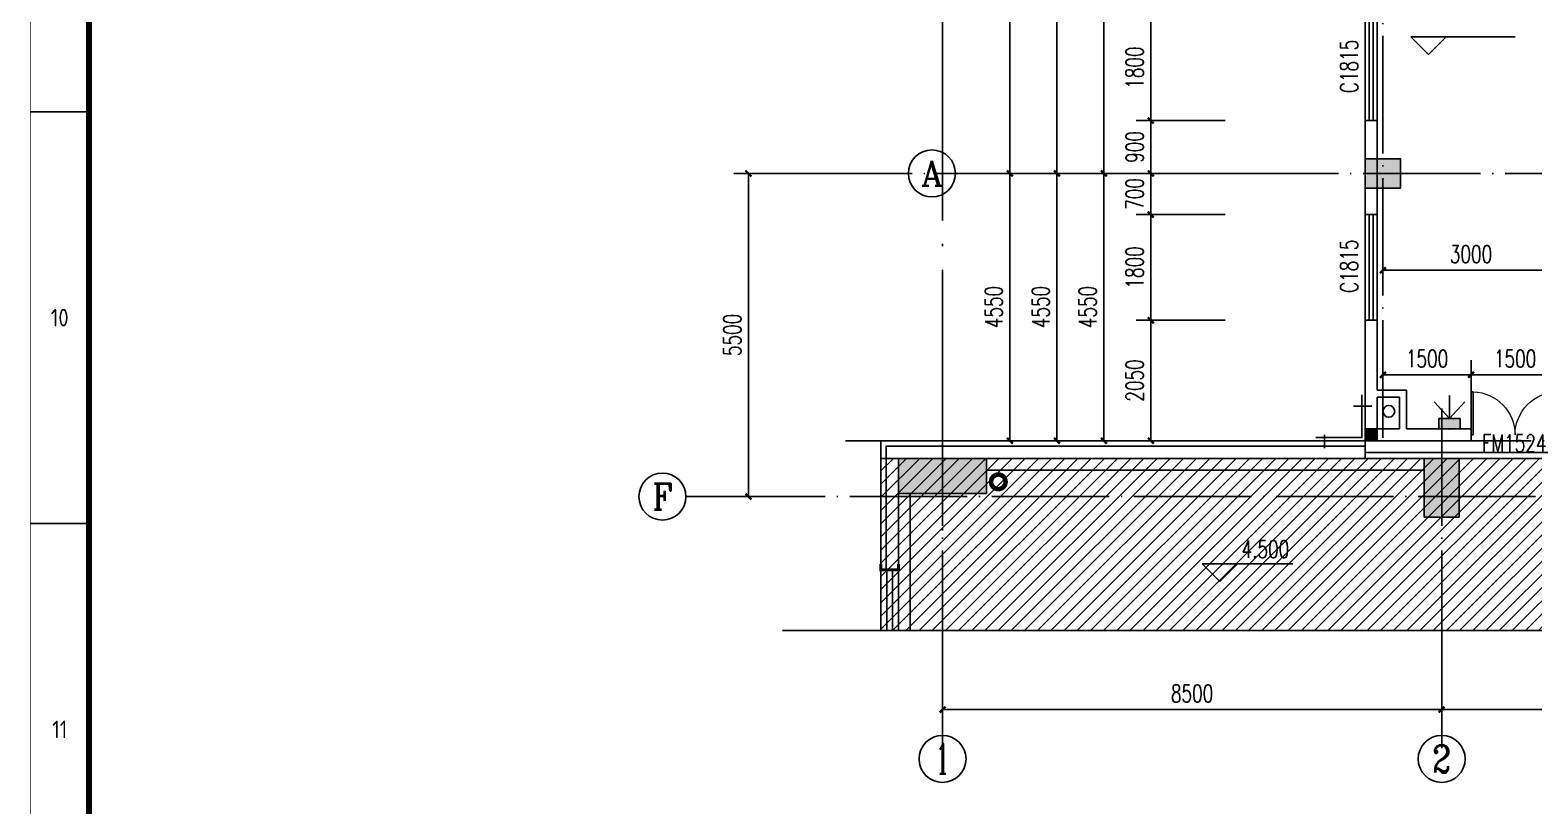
# Model space of a CAD drawing. Extents: x -93062 to 326984, y -142534 to 91021.
# Drawn here: x 2830 to 28439, y 16106 to 29312 of the extents above; entities that cross this region are included whole.
import ezdxf
from ezdxf.enums import TextEntityAlignment as Align

# ---------------------------------------------------------------- set-up
doc = ezdxf.new("R2010")
doc.units = 0
doc.header["$LTSCALE"] = 1000
doc.header["$MEASUREMENT"] = 0
doc.linetypes.add('DOTE', pattern=[2.42, 2, -0.2, 0.02, -0.2])
doc.layers.get('0').update_dxf_attribs({"color": 8})
doc.layers.get('Defpoints').update_dxf_attribs({"color": 8})
for name, color, linetype in [('-人员定位', 6, 'Continuous'), ('AXIS', 8, 'Continuous'), ('AXIS_TEXT', 8, 'Continuous'), ('COLUMN', 8, 'Continuous'), ('DIM_ELEV', 8, 'Continuous'), ('DIM_SYMB', 8, 'Continuous'), ('DOTE', 8, 'DOTE'), ('GROUND', 8, 'Continuous'), ('LATRINE', 8, 'Continuous'), ('PROFILED STEEL SHEET', 8, 'Continuous'), ('PUB_DIM', 8, 'Continuous'), ('PUB_HATCH', 8, 'Continuous'), ('PUB_TEXT', 8, 'Continuous'), ('STAIR', 8, 'Continuous'), ('WALL', 8, 'Continuous'), ('WALL-PARAPET', 8, 'Continuous'), ('WINDOW', 8, 'Continuous'), ('WINDOW_TEXT', 8, 'Continuous')]:
    doc.layers.add(name, color=color, linetype=linetype)
doc.styles.add('_TCH_AXIS', font='COMPLEX', dxfattribs={"bigfont": 'GBCBIG'})
doc.styles.add('_TCH_DIM', font='SIMPLEX', dxfattribs={"bigfont": 'GBCBIG'})
doc.styles.add('_TCH_DIM_T3', font='SIMPLEX', dxfattribs={"width": 0.705882, "bigfont": 'GBCBIG'})
doc.styles.add('_TCH_WINDOW', font='SIMPLEX', dxfattribs={"bigfont": 'GBCBIG'})
doc.styles.add('COMPLEX', font='COMPLEX')
doc.styles.get("Standard").update_dxf_attribs({"font": 'gbenor.shx', "bigfont": 'gbcbig.shx'})
doc.styles.add('TK', font='GEDITXT.SHX', dxfattribs={"width": 0.85, "height": 3.5, "bigfont": 'DXT.SHX'})
doc.dimstyles.new('_TCH_ARCH&&100', dxfattribs={"dimtxt": 297.5, "dimasz": 100, "dimexe": 250, "dimexo": 300, "dimgap": 126.25, "dimtad": 1, "dimdec": 0, "dimzin": 0, "dimdsep": 46, "dimtxsty": '_TCH_DIM_T3', "dimblk": 'ARCHTICK', "dimcen": 0.09, "dimazin": 2, "dimtfac": 1, "dimtdec": 0, "dimtix": 1, "dimtmove": 2, "dimatfit": 3, "dimfxl": 1, "dimtolj": 1, "dimtzin": 0, "dimarcsym": 0})

# ---------------------------------------------------------------- blocks, each defined once
blk = doc.blocks.new('_FZH')
blk.add_lwpolyline([(-0.5, -0.5), (0.5, -0.5), (0.5, 0.5), (-0.5, 0.5)], close=True)
at = {"layer": 'PUB_HATCH'}
blk.add_solid([(-0.5, -0.5), (0.5, -0.5), (-0.5, 0.5), (0.5, 0.5)], dxfattribs=at)
blk = doc.blocks.new('DSADa')
at = {"layer": 'COLUMN', "xscale": 600.0000000000146, "yscale": 500, "zscale": 500}
blk.add_blockref('_FZH', (0, -54500), dxfattribs=at)
blk = doc.blocks.new('GEDI_WK_A1_V')
at = {"color": 3}
for p, q in [((0, 210.25), (10, 210.25)), ((0, 140.17), (10, 140.17))]:
    blk.add_line(p, q, dxfattribs=at)
for points, const_width in [([(0, 841), (0, 0), (594, 0), (594, 841)], 0.1), ([(10, 816), (10, 10), (584, 10), (584, 816)], 1)]:
    blk.add_lwpolyline(points, close=True, dxfattribs=dict(at, const_width=const_width))
for s, p in [('10', (5, 175.21)), ('11', (5, 105.12))]:
    blk.add_text(s, height=3, dxfattribs=at).set_placement(p, align=Align.MIDDLE)
blk = doc.blocks.new('A$C711966D6')
blk.add_blockref('GEDI_WK_A1_V', (0, 0))
at = {"style": 'TK', "width": 0.85}
for tag, height, p in [('PROJECTNAME', 4.75, (529, 44)), ('PHASE', 4, (571, 44)), ('DRAWINGNAME', 4.75, (539, 31))]:
    blk.add_attdef(tag, text='', height=height, dxfattribs=at).set_placement(p, align=Align.MIDDLE_CENTER)
for tag, p, height in [('APPROVE', (416, 32.75), 3.5), ('DESIGN', (461, 32.75), 3.5), ('REVIEW1', (416, 25.75), 3.5), ('DRAW', (461, 25.75), 3.5), ('REVIEW2', (416, 18.75), 3.5), ('PROPORTION', (461, 18.75), 3.5), ('DRAWINGNUMBER', (511, 18.5), 4), ('CHECK', (416, 11.75), 3.5), ('DATE', (461, 11.75), 3.5), ('VERSION', (577, 11.75), 3.5)]:
    blk.add_attdef(tag, p, '', height=height, dxfattribs=at)
blk = doc.blocks.new('是飞洒发时')
at = {"xscale": 100, "yscale": 100, "zscale": 100}
blk.add_blockref('A$C711966D6', (0, 0), dxfattribs=at)
blk = doc.blocks.new('_AXISO')
blk.add_circle((0, 0), 0.5)
at = {"layer": 'AXIS_TEXT', "style": 'COMPLEX', "width": 1.041667}
blk.add_attdef('A', text='', height=0.56, dxfattribs=at).set_placement((-0.25, -0.28), (0.25, -0.28), align=Align.FIT)
blk = doc.blocks.new('_ArchTick')
at = {"color": 0, "linetype": 'ByBlock', "const_width": 0.4}
blk.add_lwpolyline([(-0.5, -0.5), (0.5, 0.5)], dxfattribs=at)
blk = doc.blocks.new('*D1590')
at = {"layer": 'Defpoints', "color": 0, "transparency": 16777216}
for p in [(0, -2876), (8500, -2876), (8500, -3627)]:
    blk.add_point(p, dxfattribs=at)
at = {"layer": 'PUB_DIM', "color": 0, "lineweight": -2, "transparency": 16777216}
for p, q in [((0, -3176), (0, -3877)), ((8500, -3176), (8500, -3877)), ((0, -3627), (8500, -3627))]:
    blk.add_line(p, q, dxfattribs=at)
at = {"layer": 'PUB_DIM', "color": 0, "lineweight": -2, "transparency": 16777216, "xscale": 100, "yscale": 100, "zscale": 100, "rotation": 180}
blk.add_blockref('_ArchTick', (0, -3627), dxfattribs=at)
at = {"layer": 'PUB_DIM', "color": 0, "lineweight": -2, "transparency": 16777216, "xscale": 100, "yscale": 100, "zscale": 100}
blk.add_blockref('_ArchTick', (8500, -3627), dxfattribs=at)
at = {"layer": 'PUB_DIM', "color": 0, "transparency": 16777216, "insert": (4250, -3352), "char_height": 297.5, "attachment_point": 5, "style": '_TCH_DIM_T3'}
blk.add_mtext('\\A1;8500', dxfattribs=at)
blk = doc.blocks.new('*D1591')
at = {"layer": 'Defpoints', "color": 0, "transparency": 16777216}
for p in [(8500, -2876), (19500, -2876), (19500, -3627)]:
    blk.add_point(p, dxfattribs=at)
at = {"layer": 'PUB_DIM', "color": 0, "lineweight": -2, "transparency": 16777216}
for p, q in [((8500, -3176), (8500, -3877)), ((19500, -3176), (19500, -3877)), ((8500, -3627), (19500, -3627))]:
    blk.add_line(p, q, dxfattribs=at)
at = {"layer": 'PUB_DIM', "color": 0, "lineweight": -2, "transparency": 16777216, "xscale": 100, "yscale": 100, "zscale": 100, "rotation": 180}
blk.add_blockref('_ArchTick', (8500, -3627), dxfattribs=at)
at = {"layer": 'PUB_DIM', "color": 0, "lineweight": -2, "transparency": 16777216, "xscale": 100, "yscale": 100, "zscale": 100}
blk.add_blockref('_ArchTick', (19500, -3627), dxfattribs=at)
at = {"layer": 'PUB_DIM', "color": 0, "transparency": 16777216, "insert": (14000, -3352), "char_height": 297.5, "attachment_point": 5, "style": '_TCH_DIM_T3'}
blk.add_mtext('\\A1;11000', dxfattribs=at)
blk = doc.blocks.new('A$C37200EC9')
at = {"layer": 'GROUND'}
for centre in [(100, 13550), (23000, 13550), (100, -4050), (23000, -4050)]:
    blk.add_circle(centre, 100, dxfattribs=at)
blk = doc.blocks.new('*D520')
at = {"layer": 'Defpoints', "color": 0, "transparency": 16777216}
for p in [(15063, 26872), (16271, 26872), (16271, 21372)]:
    blk.add_point(p, dxfattribs=at)
at = {"layer": 'PUB_DIM', "color": 0, "lineweight": -2, "transparency": 16777216}
for p, q in [((15971, 26872), (14813, 26872)), ((15063, 21372), (15063, 26872)), ((15971, 21372), (14813, 21372))]:
    blk.add_line(p, q, dxfattribs=at)
at = {"layer": 'PUB_DIM', "color": 0, "lineweight": -2, "transparency": 16777216, "xscale": 100, "yscale": 100, "zscale": 100}
for p, rotation in [((15063, 26872), 90), ((15063, 21372), 270)]:
    blk.add_blockref('_ArchTick', p, dxfattribs=dict(at, rotation=rotation))
at = {"layer": 'PUB_DIM', "color": 0, "transparency": 16777216, "insert": (14788, 24122), "char_height": 297.5, "attachment_point": 5, "rotation": 90, "style": '_TCH_DIM_T3'}
blk.add_mtext('\\A1;5500', dxfattribs=at)
blk = doc.blocks.new('*D1304')
at = {"layer": 'AXIS', "color": 0, "lineweight": -2, "transparency": 16777216}
for p, q in [((22516, 26872), (19266, 26872)), ((19516, 22322), (19516, 26872)), ((22516, 22322), (19266, 22322))]:
    blk.add_line(p, q, dxfattribs=at)
at = {"layer": 'Defpoints', "color": 0, "transparency": 16777216}
for p in [(19516, 26872), (22816, 26872), (22816, 22322)]:
    blk.add_point(p, dxfattribs=at)
at = {"layer": 'AXIS', "color": 0, "lineweight": -2, "transparency": 16777216, "xscale": 100, "yscale": 100, "zscale": 100}
for p, rotation in [((19516, 26872), 90), ((19516, 22322), 270)]:
    blk.add_blockref('_ArchTick', p, dxfattribs=dict(at, rotation=rotation))
at = {"layer": 'AXIS', "color": 0, "transparency": 16777216, "insert": (19241, 24597), "char_height": 297.5, "attachment_point": 5, "rotation": 90, "style": '_TCH_DIM_T3'}
blk.add_mtext('\\A1;4550', dxfattribs=at)
blk = doc.blocks.new('*D1305')
at = {"layer": 'AXIS', "color": 0, "lineweight": -2, "transparency": 16777216}
for p, q in [((22516, 81372), (19266, 81372)), ((19516, 26872), (19516, 81372)), ((22516, 26872), (19266, 26872))]:
    blk.add_line(p, q, dxfattribs=at)
at = {"layer": 'Defpoints', "color": 0, "transparency": 16777216}
for p in [(19516, 81372), (22816, 81372), (22816, 26872)]:
    blk.add_point(p, dxfattribs=at)
at = {"layer": 'AXIS', "color": 0, "lineweight": -2, "transparency": 16777216, "xscale": 100, "yscale": 100, "zscale": 100}
for p, rotation in [((19516, 81372), 90), ((19516, 26872), 270)]:
    blk.add_blockref('_ArchTick', p, dxfattribs=dict(at, rotation=rotation))
at = {"layer": 'AXIS', "color": 0, "transparency": 16777216, "insert": (19241, 54122), "char_height": 297.5, "attachment_point": 5, "rotation": 90, "style": '_TCH_DIM_T3'}
blk.add_mtext('\\A1;54500', dxfattribs=at)
blk = doc.blocks.new('*D1362')
at = {"layer": 'Defpoints', "color": 0, "transparency": 16777216}
for p in [(27369, 23445), (25868, 22443), (27369, 22443)]:
    blk.add_point(p, dxfattribs=at)
at = {"layer": 'PUB_DIM', "color": 0, "lineweight": -2, "transparency": 16777216}
for p, q in [((25868, 22743), (25868, 23695)), ((27369, 22743), (27369, 23695)), ((25868, 23445), (27369, 23445))]:
    blk.add_line(p, q, dxfattribs=at)
at = {"layer": 'PUB_DIM', "color": 0, "lineweight": -2, "transparency": 16777216, "xscale": 100, "yscale": 100, "zscale": 100, "rotation": 180}
blk.add_blockref('_ArchTick', (25868, 23445), dxfattribs=at)
at = {"layer": 'PUB_DIM', "color": 0, "lineweight": -2, "transparency": 16777216, "xscale": 100, "yscale": 100, "zscale": 100}
blk.add_blockref('_ArchTick', (27369, 23445), dxfattribs=at)
at = {"layer": 'PUB_DIM', "color": 0, "transparency": 16777216, "insert": (26619, 23720), "char_height": 297.5, "attachment_point": 5, "style": '_TCH_DIM_T3'}
blk.add_mtext('\\A1;1500', dxfattribs=at)
blk = doc.blocks.new('*D1363')
at = {"layer": 'Defpoints', "color": 0, "transparency": 16777216}
for p in [(28869, 23445), (27369, 22443), (28869, 22443)]:
    blk.add_point(p, dxfattribs=at)
at = {"layer": 'PUB_DIM', "color": 0, "lineweight": -2, "transparency": 16777216}
for p, q in [((27369, 22743), (27369, 23695)), ((28869, 22743), (28869, 23695)), ((27369, 23445), (28869, 23445))]:
    blk.add_line(p, q, dxfattribs=at)
at = {"layer": 'PUB_DIM', "color": 0, "lineweight": -2, "transparency": 16777216, "xscale": 100, "yscale": 100, "zscale": 100, "rotation": 180}
blk.add_blockref('_ArchTick', (27369, 23445), dxfattribs=at)
at = {"layer": 'PUB_DIM', "color": 0, "lineweight": -2, "transparency": 16777216, "xscale": 100, "yscale": 100, "zscale": 100}
blk.add_blockref('_ArchTick', (28869, 23445), dxfattribs=at)
at = {"layer": 'PUB_DIM', "color": 0, "transparency": 16777216, "insert": (28119, 23720), "char_height": 297.5, "attachment_point": 5, "style": '_TCH_DIM_T3'}
blk.add_mtext('\\A1;1500', dxfattribs=at)
blk = doc.blocks.new('*D1369')
at = {"layer": 'Defpoints', "color": 0, "transparency": 16777216}
for p in [(21916, 24372), (23481, 24372), (23481, 22322)]:
    blk.add_point(p, dxfattribs=at)
at = {"layer": 'PUB_DIM', "color": 0, "lineweight": -2, "transparency": 16777216}
for p, q in [((23181, 24372), (21666, 24372)), ((21916, 22322), (21916, 24372)), ((23181, 22322), (21666, 22322))]:
    blk.add_line(p, q, dxfattribs=at)
at = {"layer": 'PUB_DIM', "color": 0, "lineweight": -2, "transparency": 16777216, "xscale": 100, "yscale": 100, "zscale": 100}
for p, rotation in [((21916, 24372), 90), ((21916, 22322), 270)]:
    blk.add_blockref('_ArchTick', p, dxfattribs=dict(at, rotation=rotation))
at = {"layer": 'PUB_DIM', "color": 0, "transparency": 16777216, "insert": (21641, 23347), "char_height": 297.5, "attachment_point": 5, "rotation": 90, "style": '_TCH_DIM_T3'}
blk.add_mtext('\\A1;2050', dxfattribs=at)
blk = doc.blocks.new('*D1370')
at = {"layer": 'Defpoints', "color": 0, "transparency": 16777216}
for p in [(21916, 26172), (23481, 26172), (23481, 24372)]:
    blk.add_point(p, dxfattribs=at)
at = {"layer": 'PUB_DIM', "color": 0, "lineweight": -2, "transparency": 16777216}
for p, q in [((23181, 26172), (21666, 26172)), ((21916, 24372), (21916, 26172)), ((23181, 24372), (21666, 24372))]:
    blk.add_line(p, q, dxfattribs=at)
at = {"layer": 'PUB_DIM', "color": 0, "lineweight": -2, "transparency": 16777216, "xscale": 100, "yscale": 100, "zscale": 100}
for p, rotation in [((21916, 26172), 90), ((21916, 24372), 270)]:
    blk.add_blockref('_ArchTick', p, dxfattribs=dict(at, rotation=rotation))
at = {"layer": 'PUB_DIM', "color": 0, "transparency": 16777216, "insert": (21641, 25272), "char_height": 297.5, "attachment_point": 5, "rotation": 90, "style": '_TCH_DIM_T3'}
blk.add_mtext('\\A1;1800', dxfattribs=at)
blk = doc.blocks.new('*D1371')
at = {"layer": 'Defpoints', "color": 0, "transparency": 16777216}
for p in [(21916, 26872), (23481, 26872), (23481, 26172)]:
    blk.add_point(p, dxfattribs=at)
at = {"layer": 'PUB_DIM', "color": 0, "lineweight": -2, "transparency": 16777216}
for p, q in [((21916, 26872), (21916, 26972)), ((23181, 26872), (21666, 26872)), ((21916, 26172), (21916, 26872)), ((23181, 26172), (21666, 26172)), ((21916, 26172), (21916, 26072))]:
    blk.add_line(p, q, dxfattribs=at)
at = {"layer": 'PUB_DIM', "color": 0, "lineweight": -2, "transparency": 16777216, "xscale": 100, "yscale": 100, "zscale": 100}
for p, rotation in [((21916, 26872), 270), ((21916, 26172), 90)]:
    blk.add_blockref('_ArchTick', p, dxfattribs=dict(at, rotation=rotation))
at = {"layer": 'PUB_DIM', "color": 0, "transparency": 16777216, "insert": (21641, 26522), "char_height": 297.5, "attachment_point": 5, "rotation": 90, "style": '_TCH_DIM_T3'}
blk.add_mtext('\\A1;700', dxfattribs=at)
blk = doc.blocks.new('*D1372')
at = {"layer": 'Defpoints', "color": 0, "transparency": 16777216}
for p in [(21916, 27772), (23481, 27772), (23481, 26872)]:
    blk.add_point(p, dxfattribs=at)
at = {"layer": 'PUB_DIM', "color": 0, "lineweight": -2, "transparency": 16777216}
for p, q in [((23181, 27772), (21666, 27772)), ((21916, 26872), (21916, 27772)), ((23181, 26872), (21666, 26872))]:
    blk.add_line(p, q, dxfattribs=at)
at = {"layer": 'PUB_DIM', "color": 0, "lineweight": -2, "transparency": 16777216, "xscale": 100, "yscale": 100, "zscale": 100}
for p, rotation in [((21916, 27772), 90), ((21916, 26872), 270)]:
    blk.add_blockref('_ArchTick', p, dxfattribs=dict(at, rotation=rotation))
at = {"layer": 'PUB_DIM', "color": 0, "transparency": 16777216, "insert": (21641, 27322), "char_height": 297.5, "attachment_point": 5, "rotation": 90, "style": '_TCH_DIM_T3'}
blk.add_mtext('\\A1;900', dxfattribs=at)
blk = doc.blocks.new('*D1373')
at = {"layer": 'Defpoints', "color": 0, "transparency": 16777216}
for p in [(21916, 29572), (23481, 29572), (23481, 27772)]:
    blk.add_point(p, dxfattribs=at)
at = {"layer": 'PUB_DIM', "color": 0, "lineweight": -2, "transparency": 16777216}
for p, q in [((23181, 29572), (21666, 29572)), ((21916, 27772), (21916, 29572)), ((23181, 27772), (21666, 27772))]:
    blk.add_line(p, q, dxfattribs=at)
at = {"layer": 'PUB_DIM', "color": 0, "lineweight": -2, "transparency": 16777216, "xscale": 100, "yscale": 100, "zscale": 100}
for p, rotation in [((21916, 29572), 90), ((21916, 27772), 270)]:
    blk.add_blockref('_ArchTick', p, dxfattribs=dict(at, rotation=rotation))
at = {"layer": 'PUB_DIM', "color": 0, "transparency": 16777216, "insert": (21641, 28672), "char_height": 297.5, "attachment_point": 5, "rotation": 90, "style": '_TCH_DIM_T3'}
blk.add_mtext('\\A1;1800', dxfattribs=at)
blk = doc.blocks.new('*D1485')
at = {"layer": 'Defpoints', "color": 0, "transparency": 16777216}
for p in [(25868, 26378), (28868, 26378), (28868, 25223)]:
    blk.add_point(p, dxfattribs=at)
at = {"layer": 'PUB_DIM', "color": 0, "lineweight": -2, "transparency": 16777216}
for p, q in [((25868, 26078), (25868, 24973)), ((28868, 26078), (28868, 24973)), ((25868, 25223), (28868, 25223))]:
    blk.add_line(p, q, dxfattribs=at)
at = {"layer": 'PUB_DIM', "color": 0, "lineweight": -2, "transparency": 16777216, "xscale": 100, "yscale": 100, "zscale": 100, "rotation": 180}
blk.add_blockref('_ArchTick', (25868, 25223), dxfattribs=at)
at = {"layer": 'PUB_DIM', "color": 0, "lineweight": -2, "transparency": 16777216, "xscale": 100, "yscale": 100, "zscale": 100}
blk.add_blockref('_ArchTick', (28868, 25223), dxfattribs=at)
at = {"layer": 'PUB_DIM', "color": 0, "transparency": 16777216, "insert": (27368, 25498), "char_height": 297.5, "attachment_point": 5, "style": '_TCH_DIM_T3'}
blk.add_mtext('\\A1;3000', dxfattribs=at)
blk = doc.blocks.new('*D1511')
at = {"layer": 'AXIS', "color": 0, "lineweight": -2, "transparency": 16777216}
for p, q in [((23181, 26872), (20866, 26872)), ((21116, 22322), (21116, 26872)), ((23181, 22322), (20866, 22322))]:
    blk.add_line(p, q, dxfattribs=at)
at = {"layer": 'Defpoints', "color": 0, "transparency": 16777216}
for p in [(21116, 26872), (23481, 26872), (23481, 22322)]:
    blk.add_point(p, dxfattribs=at)
at = {"layer": 'AXIS', "color": 0, "lineweight": -2, "transparency": 16777216, "xscale": 100, "yscale": 100, "zscale": 100}
for p, rotation in [((21116, 26872), 90), ((21116, 22322), 270)]:
    blk.add_blockref('_ArchTick', p, dxfattribs=dict(at, rotation=rotation))
at = {"layer": 'AXIS', "color": 0, "transparency": 16777216, "insert": (20841, 24597), "char_height": 297.5, "attachment_point": 5, "rotation": 90, "style": '_TCH_DIM_T3'}
blk.add_mtext('\\A1;4550', dxfattribs=at)
blk = doc.blocks.new('*D1512')
at = {"layer": 'AXIS', "color": 0, "lineweight": -2, "transparency": 16777216}
for p, q in [((23181, 33872), (20866, 33872)), ((21116, 26872), (21116, 33872)), ((23181, 26872), (20866, 26872))]:
    blk.add_line(p, q, dxfattribs=at)
at = {"layer": 'Defpoints', "color": 0, "transparency": 16777216}
for p in [(21116, 33872), (23481, 33872), (23481, 26872)]:
    blk.add_point(p, dxfattribs=at)
at = {"layer": 'AXIS', "color": 0, "lineweight": -2, "transparency": 16777216, "xscale": 100, "yscale": 100, "zscale": 100}
for p, rotation in [((21116, 33872), 90), ((21116, 26872), 270)]:
    blk.add_blockref('_ArchTick', p, dxfattribs=dict(at, rotation=rotation))
at = {"layer": 'AXIS', "color": 0, "transparency": 16777216, "insert": (20841, 30372), "char_height": 297.5, "attachment_point": 5, "rotation": 90, "style": '_TCH_DIM_T3'}
blk.add_mtext('\\A1;7000', dxfattribs=at)
blk = doc.blocks.new('*D1523')
at = {"layer": 'AXIS', "color": 0, "lineweight": -2, "transparency": 16777216}
for p, q in [((23316, 26872), (20066, 26872)), ((20316, 22322), (20316, 26872)), ((23316, 22322), (20066, 22322))]:
    blk.add_line(p, q, dxfattribs=at)
at = {"layer": 'Defpoints', "color": 0, "transparency": 16777216}
for p in [(20316, 26872), (23616, 26872), (23616, 22322)]:
    blk.add_point(p, dxfattribs=at)
at = {"layer": 'AXIS', "color": 0, "lineweight": -2, "transparency": 16777216, "xscale": 100, "yscale": 100, "zscale": 100}
for p, rotation in [((20316, 26872), 90), ((20316, 22322), 270)]:
    blk.add_blockref('_ArchTick', p, dxfattribs=dict(at, rotation=rotation))
at = {"layer": 'AXIS', "color": 0, "transparency": 16777216, "insert": (20041, 24597), "char_height": 297.5, "attachment_point": 5, "rotation": 90, "style": '_TCH_DIM_T3'}
blk.add_mtext('\\A1;4550', dxfattribs=at)
blk = doc.blocks.new('*D1524')
at = {"layer": 'AXIS', "color": 0, "lineweight": -2, "transparency": 16777216}
for p, q in [((23316, 33872), (20066, 33872)), ((20316, 26872), (20316, 33872)), ((23316, 26872), (20066, 26872))]:
    blk.add_line(p, q, dxfattribs=at)
at = {"layer": 'Defpoints', "color": 0, "transparency": 16777216}
for p in [(20316, 33872), (23616, 33872), (23616, 26872)]:
    blk.add_point(p, dxfattribs=at)
at = {"layer": 'AXIS', "color": 0, "lineweight": -2, "transparency": 16777216, "xscale": 100, "yscale": 100, "zscale": 100}
for p, rotation in [((20316, 33872), 90), ((20316, 26872), 270)]:
    blk.add_blockref('_ArchTick', p, dxfattribs=dict(at, rotation=rotation))
at = {"layer": 'AXIS', "color": 0, "transparency": 16777216, "insert": (20041, 30372), "char_height": 297.5, "attachment_point": 5, "rotation": 90, "style": '_TCH_DIM_T3'}
blk.add_mtext('\\A1;7000', dxfattribs=at)
blk = doc.blocks.new('$DorLib2D$00000002')
for p, q in [((-0.5, 0), (-0.5, 0.4875)), ((-0.475, 0.4875), (-0.5, 0.4875)), ((-0.475, 0), (-0.475, 0.4875)), ((0.475, 0), (0.475, 0.4875)), ((0.475, 0.4875), (0.5, 0.4875)), ((0.5, 0), (0.5, 0.4875)), ((-0.5, 0), (-0.475, 0)), ((0.5, 0), (0.475, 0))]:
    blk.add_line(p, q)
at = {"lineweight": 13}
for centre, start, end in [((-0.4875, 0), 0, 88.53072), ((0.4875, 0), 91.46928, 180)]:
    blk.add_arc(centre, 0.4875, start, end, dxfattribs=at)
blk = doc.blocks.new('$TCHSYS$WIN2D')
for p, q in [((-0.5, 0.5), (0.5, 0.5)), ((0.5, 0.167), (-0.5, 0.167)), ((0.5, -0.167), (-0.5, -0.167)), ((-0.5, -0.5), (0.5, -0.5))]:
    blk.add_line(p, q)
blk = doc.blocks.new('定位基站')
at = {"layer": '-人员定位', "ltscale": 0.01}
h = blk.add_hatch(color=256, dxfattribs=at)
h.dxf.hatch_style = 1
h.paths.add_polyline_path([(406524, 477798), (406524, 477617), (406162, 477617), (406162, 477798)])
at = {"layer": '-人员定位', "color": 6}
for p, q in [((406343, 477798), (406343, 478186)), ((406343, 477798), (406082, 478077)), ((406343, 477798), (406604, 478077)), ((406343, 477995), (406343, 477995)), ((406162, 477798), (406524, 477798)), ((406162, 477617), (406162, 477798)), ((406524, 477617), (406162, 477617)), ((406524, 477798), (406524, 477617))]:
    blk.add_line(p, q, dxfattribs=at)
for p in [(406162, 477617), (406343, 477798), (406343, 477617), (406524, 477617)]:
    blk.add_point(p, dxfattribs=at)
blk = doc.blocks.new('A$C5C1E2F63')
at = {"layer": 'AXIS'}
for p, q in [((-2097.5, 0), (-4369, 0)), ((0, -2876.1), (0, -4065.4)), ((8500, -2876.1), (8500, -4065.4))]:
    blk.add_line(p, q, dxfattribs=at)
ref = blk.add_blockref('_AXISO', (-4769, 0), dxfattribs=dict(at, xscale=800, yscale=800, zscale=800))
ref.add_attrib('A', 'F', dxfattribs={"layer": 'AXIS_TEXT', "height": 445.4, "style": '_TCH_AXIS'}).set_placement((-4938.7, -222.7), (-4599.3, -222.7), align=Align.FIT)
ref = blk.add_blockref('_AXISO', (0, -4465.4), dxfattribs=dict(at, xscale=800, yscale=800, zscale=800))
ref.add_attrib('A', '1', dxfattribs={"layer": 'AXIS_TEXT', "height": 514.7, "style": '_TCH_AXIS'}).set_placement((-110.3, -4722.8), (110.3, -4722.8), align=Align.FIT)
ref = blk.add_blockref('_AXISO', (8500, -4465.4), dxfattribs=dict(at, xscale=800, yscale=800, zscale=800))
ref.add_attrib('A', '2', dxfattribs={"layer": 'AXIS_TEXT', "height": 465.9, "style": '_TCH_AXIS'}).set_placement((8344.7, -4698.4), (8655.3, -4698.4), align=Align.FIT)
at = {"layer": 'PUB_DIM'}
for p1, p2, picture, middle in [((0, -2876.1), (8500, -2876.1), '*D1590', (4250, -3352.2)), ((8500, -2876.1), (19500, -2876.1), '*D1591', (14000, -3352.2))]:
    dim = blk.add_aligned_dim(p1=p1, p2=p2, distance=-751, dimstyle='_TCH_ARCH&&100', dxfattribs=at)
    dim.commit()
    dim.dimension.update_dxf_attribs({"geometry": picture, "text_midpoint": middle})
blk = doc.blocks.new('A$C65E80DF5')
at = {"layer": 'GROUND'}
h = blk.add_hatch(dxfattribs=at)
h.set_pattern_fill('ANSI31', color=256, scale=10)
h.set_pattern_definition([(45, (0, -44000), (-11.22532, 11.22532), [])])
h.paths.add_polyline_path([(800, 250, 1), (1100, 250, 1)])
h.paths.add_polyline_path([(1050, 250, -1), (850, 250, -1)], flags=16)
at = {"layer": 'PUB_HATCH'}
for points in [[(-750, 50), (750, 50), (750, 650), (-750, 650)], [(8200, -350), (8800, -350), (8800, 650), (8200, 650)]]:
    blk.add_hatch(color=256, dxfattribs=at).paths.add_polyline_path(points)
at = {"layer": 'COLUMN'}
for p, q in [((750, 650), (-750, 650)), ((-750, 650), (-750, 50)), ((750, 50), (750, 650)), ((8800, 650), (8200, 650)), ((8200, 650), (8200, -350)), ((8800, -350), (8800, 650)), ((-750, 50), (750, 50)), ((8200, -350), (8800, -350))]:
    blk.add_line(p, q, dxfattribs=at)
at = {"layer": 'DIM_ELEV'}
for p, q in [((4723, -1448), (4423, -1148)), ((4423, -1148), (5964, -1148)), ((4723, -1448), (5023, -1148))]:
    blk.add_line(p, q, dxfattribs=at)
at = {"layer": 'DOTE'}
for p, q in [((0, 1500), (0, -4282)), ((8500, 1500), (8500, -4282)), ((-4000, 0), (34323, 0))]:
    blk.add_line(p, q, dxfattribs=at)
at = {"layer": 'GROUND'}
for radius in [150, 100]:
    blk.add_circle((950, 250), radius, dxfattribs=at)
at = {"layer": 'LATRINE'}
for p, q in [((-550, 62, 400), (-550, 62, 400)), ((94, 62, 400), (94, 62, 400)), ((737, 62, 400), (737, 62, 400))]:
    blk.add_line(p, q, dxfattribs=at)
at = {"layer": 'PROFILED STEEL SHEET'}
for points in [[(-1050, -1250), (-1050, 950), (7200, 950), (7200, 650)], [(7200, 860), (-960, 860), (-960, -1250)]]:
    blk.add_lwpolyline(points, dxfattribs=at)
at = {"layer": 'PROFILED STEEL SHEET', "const_width": 50}
blk.add_lwpolyline([(-750, -1150), (-750, -1250), (-1050, -1250), (-1050, -1150)], dxfattribs=at)
at = {"layer": 'STAIR'}
blk.add_line((8800, 650), (33428, 650), dxfattribs=at)
at = {"layer": 'WALL-PARAPET'}
for p, q in [((8200, 650), (750, 650)), ((8200, 450), (750, 450)), ((-750, 50), (-750, -2282)), ((-550, 50), (-550, -2282)), ((-850, -1250), (-1050, -1250))]:
    blk.add_line(p, q, dxfattribs=at)
at = {"layer": 'WINDOW'}
for p, q in [((-1050, -2282), (-1050, -1250)), ((-850, -1250), (-1050, -1250)), ((-950, -1250), (-950, -2282)), ((-850, -2282), (-850, -1250))]:
    blk.add_line(p, q, dxfattribs=at)
blk.add_blockref('A$C5C1E2F63', (0, 0))
at = {"layer": 'PUB_TEXT', "style": '_TCH_DIM', "width": 0.705882}
blk.add_text('4.500', height=297.5, dxfattribs=at).set_placement((5094, -1044))

msp = doc.modelspace()

# ---------------------------------------------------------------- hatches: boundary and pattern name
h = msp.add_hatch()
h.set_pattern_fill('ANSI31', color=256, scale=100)
h.set_pattern_definition([(45, (0, 0), (-112.2532, 112.2532), [])])
h.paths.add_polyline_path([(17317.9, 19090.6), (51795.7, 19090.6), (51795.7, 22022.1), (17317.9, 22022.1)])
at = {"layer": 'PUB_HATCH'}
msp.add_hatch(color=256, dxfattribs=at).paths.add_polyline_path([(25568.4, 22522.1), (25568.4, 22322.1), (25768.4, 22322.1), (25768.4, 22522.1)])

# ---------------------------------------------------------------- linework, layer by layer
msp.add_lwpolyline([(17317.9, 19090.6), (51795.7, 19090.6), (51795.7, 22022.1), (17317.9, 22022.1)], close=True)
at = {"layer": 'AXIS'}
msp.add_line((21482, 26872.1), (18587.5, 26872.1), dxfattribs=at)
at = {"layer": 'COLUMN'}
for p, q in [((25568.4, 22522.1), (25568.4, 22322.1)), ((25768.4, 22522.1), (25568.4, 22522.1)), ((25568.4, 22322.1), (25768.4, 22322.1)), ((25768.4, 22322.1), (25768.4, 22522.1))]:
    msp.add_line(p, q, dxfattribs=at)
at = {"layer": 'DIM_ELEV'}
for p, q in [((26643.7, 28898.4), (26343.7, 29198.4)), ((26343.7, 29198.4), (28120, 29198.4)), ((26643.7, 28898.4), (26943.7, 29198.4))]:
    msp.add_line(p, q, dxfattribs=at)
at = {"layer": 'DIM_SYMB'}
msp.add_lwpolyline([(15643.2, 19090.6), (33606.9, 19090.6), (33683.4, 19300.6), (33757.4, 18880.6), (33831.9, 19090.6), (51795.7, 19090.6)], dxfattribs=at)
at = {"layer": 'DOTE', "ltscale": 2}
msp.add_line((18368.4, 83312), (18368.4, 19595.7), dxfattribs=at)
at = {"layer": 'DOTE'}
for p, q in [((15849, 26872.1), (51585.9, 26872.1)), ((16713.5, 22322.1), (53065, 22322.1))]:
    msp.add_line(p, q, dxfattribs=at)
msp.add_lwpolyline([(25868.4, 22372.1), (25868.4, 86156)], dxfattribs=at)
at = {"layer": 'PROFILED STEEL SHEET', "const_width": 30}
for points in [[(25509, 23107.4), (25509, 22378.5), (24720.7, 22378.5)], [(25363.9, 22911.5), (25681.6, 22911.5)], [(24874.9, 22427.4), (24874.9, 22190.9)]]:
    msp.add_lwpolyline(points, dxfattribs=at)
at = {"layer": 'STAIR'}
msp.add_lwpolyline([(25568.4, 22322.1), (25568.4, 22122), (29068.4, 22122), (29068.4, 22322.1)], dxfattribs=at)
at = {"layer": 'WALL'}
for p, q in [((25768.4, 27772.1), (25568.4, 27772.1)), ((25568.4, 27772.1), (25568.4, 26172.1)), ((25768.4, 26172.1), (25768.4, 27772.1)), ((25568.4, 26172.1), (25768.4, 26172.1)), ((25768.4, 24372.1), (25568.4, 24372.1)), ((25568.4, 24372.1), (25568.4, 23122.1)), ((25768.4, 23182.1), (25768.4, 24372.1)), ((25568.4, 22322.1), (25568.4, 23122.1)), ((25768.4, 23182.1), (26208.4, 23182.1)), ((25768.4, 22522.1), (25768.4, 23062.1)), ((25768.4, 23062.1), (26148.4, 23062.1)), ((26148.4, 23062.1), (26148.4, 22522.1)), ((26208.4, 23182.1), (26268.4, 23182.1)), ((26268.4, 23182.1), (26268.4, 23062.1)), ((26268.4, 23062.1), (26268.4, 22522.1)), ((26268.4, 23062.1), (26268.4, 23062.1)), ((26168.4, 22322.1), (25568.4, 22322.1)), ((26148.4, 22522.1), (25768.4, 22522.1)), ((26168.4, 22322.1), (26168.4, 22322.1)), ((26288.4, 22322.1), (26168.4, 22322.1)), ((27368.8, 22522.1), (26268.4, 22522.1)), ((26288.4, 22322.1), (27368.8, 22322.1)), ((26288.4, 22322.1), (26288.4, 22322.1)), ((27368.8, 22322.1), (27368.8, 22522.1))]:
    msp.add_line(p, q, dxfattribs=at)

# ---------------------------------------------------------------- block references
at = {"layer": '-人员定位', "xscale": -1}
msp.add_blockref('定位基站', (433342.6, -455095), dxfattribs=at)
for name, p in [('是飞洒发时', (2835.5, 6896)), ('A$C65E80DF5', (18368.4, 21372.1))]:
    msp.add_blockref(name, p)
at = {"layer": 'AXIS'}
ref = msp.add_blockref('_AXISO', (18187.5, 26872.1), dxfattribs=dict(at, xscale=800, yscale=800, zscale=800))
ref.add_attrib('A', 'A', dxfattribs={"layer": 'AXIS_TEXT', "height": 425.2, "style": '_TCH_AXIS'}).set_placement((18005.3, 26659.5), (18369.7, 26659.5), align=Align.FIT)
at = {"layer": 'COLUMN'}
msp.add_blockref('DSADa', (25868.4, 81372.1), dxfattribs=at)
at = {"layer": 'GROUND'}
msp.add_blockref('A$C37200EC9', (25868.4, 26872.1), dxfattribs=at)
at = {"layer": 'WINDOW'}
ref = msp.add_blockref('$TCHSYS$WIN2D', (25668.4, 28672.1), dxfattribs=dict(at, xscale=-1800, yscale=-200, zscale=-1800, rotation=90))
ref.add_attrib('A', 'C1815', (25442.1, 28237.1), dxfattribs={"layer": 'WINDOW_TEXT', "height": 297.5, "rotation": 90, "style": '_TCH_WINDOW', "width": 0.705882})
ref = msp.add_blockref('$TCHSYS$WIN2D', (25668.4, 25272.1), dxfattribs=dict(at, xscale=-1800, yscale=-200, zscale=-1800, rotation=90))
ref.add_attrib('A', 'C1815', (25442.1, 24837.1), dxfattribs={"layer": 'WINDOW_TEXT', "height": 297.5, "rotation": 90, "style": '_TCH_WINDOW', "width": 0.705882})
ref = msp.add_blockref('$DorLib2D$00000002', (28118.8, 22422.1), dxfattribs=dict(at, xscale=1500, yscale=-1500, zscale=1500, rotation=180))
ref.add_attrib('A', 'FM1524', (27553.8, 22130.2), dxfattribs={"layer": 'WINDOW_TEXT', "height": 297.5, "style": '_TCH_WINDOW', "width": 0.705882})

# ---------------------------------------------------------------- dimensions: what is measured, and where the dimension line sits
at = {"layer": 'AXIS'}
for p1, p2, distance, picture, middle in [((22816.5, 26872.1), (22816.5, 81372.1), 3300, '*D1305', (19241.5, 54122.1)), ((23616.5, 26872.1), (23616.5, 33872.1), 3300, '*D1524', (20041.5, 30372.1)), ((23480.6, 26872.1), (23480.6, 33872.1), 2364.1, '*D1512', (20841.5, 30372.1)), ((22816.5, 22322.1), (22816.5, 26872.1), 3300, '*D1304', (19241.5, 24597.1)), ((23616.5, 22322.1), (23616.5, 26872.1), 3300, '*D1523', (20041.5, 24597.1)), ((23480.6, 22322.1), (23480.6, 26872.1), 2364.1, '*D1511', (20841.5, 24597.1))]:
    dim = msp.add_aligned_dim(p1=p1, p2=p2, distance=distance, dimstyle='_TCH_ARCH&&100', dxfattribs=at)
    dim.commit()
    dim.dimension.update_dxf_attribs({"geometry": picture, "text_midpoint": middle})
at = {"layer": 'PUB_DIM'}
for p1, p2, distance, picture, middle in [((23480.6, 27772.1), (23480.6, 29572.1), 1564.1, '*D1373', (21641.5, 28672.1)), ((23480.6, 26872.1), (23480.6, 27772.1), 1564.1, '*D1372', (21641.5, 27322.1)), ((16270.9, 21372.1), (16270.9, 26872.1), 1207.7, '*D520', (14788.2, 24122.1)), ((23480.6, 26172.1), (23480.6, 26872.1), 1564.1, '*D1371', (21641.5, 26522.1)), ((25868.4, 26378), (28868.4, 26378), -1154.7, '*D1485', (27368.4, 25498.2)), ((23480.6, 24372.1), (23480.6, 26172.1), 1564.1, '*D1370', (21641.5, 25272.1)), ((23480.6, 22322.1), (23480.6, 24372.1), 1564.1, '*D1369', (21641.5, 23347.1)), ((25868.4, 22442.5), (27368.8, 22442.5), 1002.1, '*D1362', (26618.6, 23719.6)), ((27368.8, 22442.5), (28868.8, 22442.5), 1002.1, '*D1363', (28118.8, 23719.6))]:
    dim = msp.add_aligned_dim(p1=p1, p2=p2, distance=distance, dimstyle='_TCH_ARCH&&100', dxfattribs=at)
    dim.commit()
    dim.dimension.update_dxf_attribs({"geometry": picture, "text_midpoint": middle})

doc.saveas('drawing.dxf')
